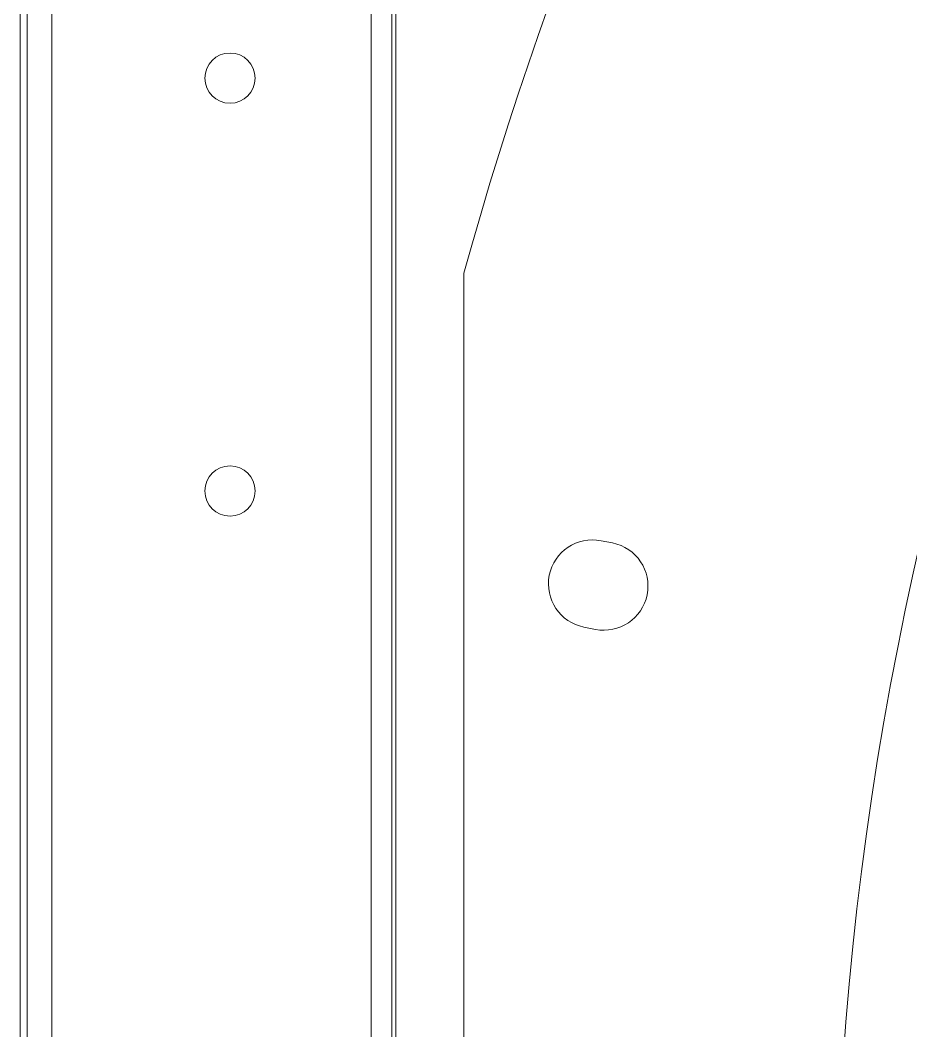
# Model space of a CAD drawing. Header units: millimetres. Extents: x 113490 to 142599, y -20467 to 115.
# Drawn here: x 123554.2 to 123683.7, y -11322.9 to -11176.1 of the extents above; entities that cross this region are included whole.
import ezdxf

# ---------------------------------------------------------------- set-up
doc = ezdxf.new("R2010")
doc.units = ezdxf.units.MM
doc.layers.add('DV3_0', color=7, linetype='Continuous')

msp = doc.modelspace()

# ---------------------------------------------------------------- linework, layer by layer
at = {"layer": 'DV3_0', "color": 7, "linetype": 'Continuous', "lineweight": 15}
for p, q in [((123554.24, -11906.49), (123554.24, -9742.49)), ((123555.24, -11906.49), (123555.24, -9742.49)), ((123605.24, -11847.85), (123605.24, -9857.26)), ((123608.24, -11847.85), (123608.24, -9857.26)), ((123618.74, -11212.82), (123618.74, -11507.16)), ((123640.35, -11252.04), (123638.68, -11251.71)), ((123636.19, -11264.26), (123637.85, -11264.6))]:
    msp.add_line(p, q, dxfattribs=at)
at = {"layer": 'DV3_0', "color": 7, "linetype": 'Continuous', "lineweight": 20}
for p, q in [((123558.84, -11903.49), (123558.84, -9745.49)), ((123608.84, -11862.07), (123608.84, -9845.59))]:
    msp.add_line(p, q, dxfattribs=at)
at = {"layer": 'DV3_0', "color": 7, "linetype": 'Continuous', "lineweight": 15}
for centre in [(123584.74, -11184.49), (123584.74, -11244.49)]:
    msp.add_circle(centre, 3.65, dxfattribs=at)
for centre, radius, start, end in [((124150.24, -11359.99), 551.5, 105.4775, 164.5225), ((124150.24, -11359.99), 477.5, 136.9802, 223.0198), ((123637.43, -11257.99), 6.4, 78.75, 258.75), ((123639.1, -11258.32), 6.4, 258.75, 78.75)]:
    msp.add_arc(centre, radius, start, end, dxfattribs=at)

doc.saveas('drawing.dxf')
